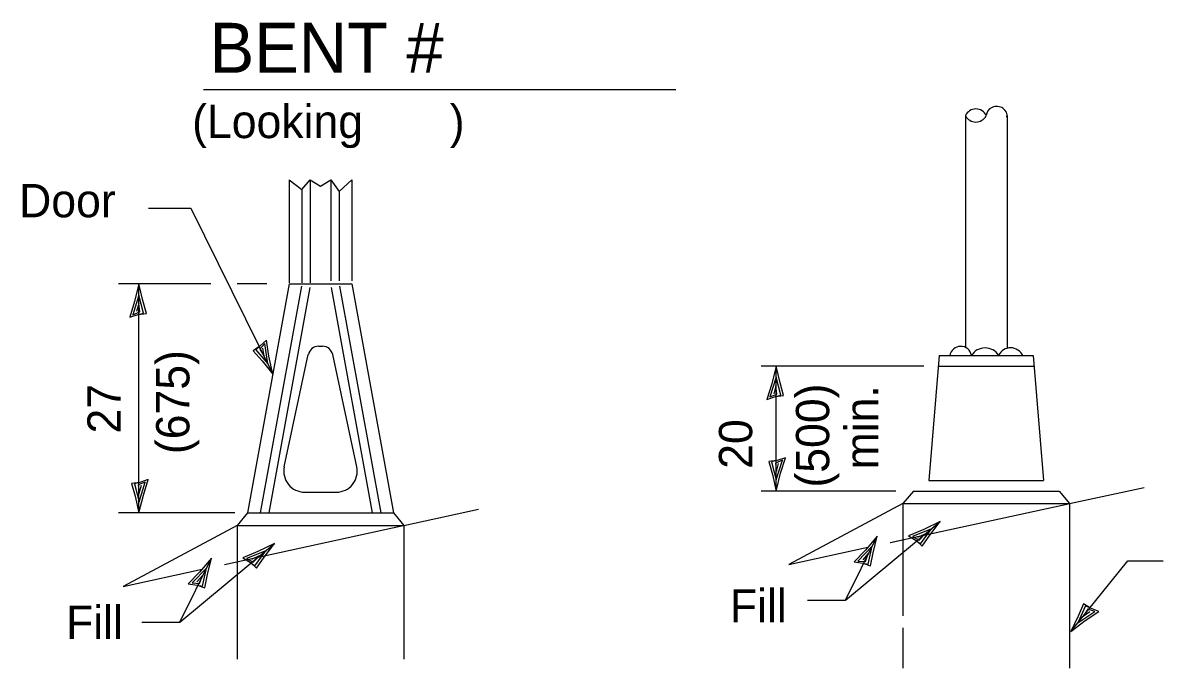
# Model space of a CAD drawing. Extents: x 2300559 to 2301239, y 780352 to 780792.
# Drawn here: x 2300692.6 to 2300774.8, y 780476 to 780522.5 of the extents above; entities that cross this region are included whole.
import ezdxf

# ---------------------------------------------------------------- set-up
doc = ezdxf.new("R2010")
doc.units = 0
for name, color, linetype in [('Design_EX_Roadway Dimensions', 7, 'Continuous'), ('Design_EX_Roadway Notes', 7, 'Continuous'), ('Lighting_EX_Foundation', 7, 'Continuous'), ('Sheets_General Details', 7, 'Continuous')]:
    doc.layers.add(name, color=color, linetype=linetype)

msp = doc.modelspace()

# ---------------------------------------------------------------- linework, layer by layer
at = {"layer": 'Design_EX_Roadway Dimensions'}
for p, q in [((2300706.171, 780503.685), (2300699.516, 780503.685)), ((2300700.995, 780487.185), (2300700.995, 780503.685)), ((2300710.213, 780503.685), (2300708.072, 780503.685)), ((2300757.519, 780497.764), (2300745.8, 780497.764)), ((2300746.895, 780488.764), (2300746.895, 780497.764)), ((2300755.505, 780488.764), (2300745.8, 780488.764)), ((2300707.89, 780487.185), (2300699.516, 780487.185))]:
    msp.add_line(p, q, dxfattribs=at)
for points in [[(2300700.938, 780501.482), (2300701.527, 780501.556), (2300701.272, 780502.486), (2300700.995, 780503.685), (2300700.68, 780502.406), (2300700.327, 780501.285), (2300700.938, 780501.482), (2300701.327, 780501.58), (2300700.992, 780502.879), (2300700.545, 780501.459), (2300701.047, 780501.669), (2300700.978, 780502.267), (2300700.821, 780501.692)], [(2300746.838, 780495.561), (2300747.427, 780495.636), (2300747.172, 780496.566), (2300746.895, 780497.764), (2300746.58, 780496.485), (2300746.227, 780495.364), (2300746.838, 780495.561), (2300747.227, 780495.66), (2300746.892, 780496.958), (2300746.445, 780495.538), (2300746.947, 780495.748), (2300746.878, 780496.346), (2300746.721, 780495.771)], [(2300746.951, 780490.968), (2300746.362, 780490.893), (2300746.617, 780489.963), (2300746.895, 780488.764), (2300747.209, 780490.044), (2300747.562, 780491.164), (2300746.951, 780490.968), (2300746.562, 780490.869), (2300746.897, 780489.571), (2300747.345, 780490.99), (2300746.842, 780490.78), (2300746.911, 780490.183), (2300747.069, 780490.758)], [(2300701.051, 780489.388), (2300700.462, 780489.314), (2300700.717, 780488.384), (2300700.995, 780487.185), (2300701.309, 780488.464), (2300701.662, 780489.585), (2300701.051, 780489.388), (2300700.662, 780489.29), (2300700.997, 780487.992), (2300701.445, 780489.411), (2300700.942, 780489.201), (2300701.011, 780488.604), (2300701.169, 780489.178)]]:
    msp.add_lwpolyline(points, dxfattribs=at)
at = {"layer": 'Design_EX_Roadway Notes'}
for p, q in [((2300701.677, 780509.126), (2300704.731, 780509.126)), ((2300704.731, 780509.126), (2300710.637, 780497.191)), ((2300751.883, 780480.908), (2300758.706, 780486.56)), ((2300703.926, 780479.329), (2300710.749, 780484.981)), ((2300751.883, 780480.908), (2300754.163, 780485.521)), ((2300703.926, 780479.329), (2300706.206, 780483.942)), ((2300768.106, 780478.648), (2300772.212, 780483.741)), ((2300772.212, 780483.741), (2300774.768, 780483.741)), ((2300749.154, 780480.908), (2300751.883, 780480.908)), ((2300701.197, 780479.329), (2300703.926, 780479.329))]:
    msp.add_line(p, q, dxfattribs=at)
for points in [[(2300709.71, 780499.19), (2300709.215, 780498.862), (2300709.857, 780498.142), (2300710.637, 780497.191), (2300710.351, 780498.477), (2300710.17, 780499.638), (2300709.71, 780499.19), (2300709.405, 780498.93), (2300710.281, 780497.914), (2300710.052, 780499.386), (2300709.696, 780498.974), (2300710.022, 780498.47), (2300709.908, 780499.054)], [(2300756.973, 780485.198), (2300757.407, 780484.791), (2300757.96, 780485.582), (2300758.706, 780486.56), (2300757.521, 780485.986), (2300756.432, 780485.542), (2300756.973, 780485.198), (2300757.297, 780484.962), (2300758.083, 780486.048), (2300756.705, 780485.486), (2300757.187, 780485.233), (2300757.603, 780485.668), (2300757.06, 780485.422)], [(2300709.017, 780483.619), (2300709.45, 780483.212), (2300710.003, 780484.003), (2300710.749, 780484.981), (2300709.564, 780484.407), (2300708.475, 780483.963), (2300709.017, 780483.619), (2300709.341, 780483.382), (2300710.127, 780484.468), (2300708.748, 780483.907), (2300709.23, 780483.654), (2300709.647, 780484.089), (2300709.103, 780483.843)], [(2300753.136, 780483.571), (2300753.697, 780483.376), (2300753.88, 780484.323), (2300754.163, 780485.521), (2300753.315, 780484.513), (2300752.501, 780483.664), (2300753.136, 780483.571), (2300753.528, 780483.487), (2300753.803, 780484.798), (2300752.773, 780483.724), (2300753.317, 780483.69), (2300753.52, 780484.257), (2300753.124, 780483.811)], [(2300705.179, 780481.992), (2300705.741, 780481.797), (2300705.923, 780482.744), (2300706.206, 780483.942), (2300705.358, 780482.934), (2300704.544, 780482.085), (2300705.179, 780481.992), (2300705.571, 780481.908), (2300705.846, 780483.219), (2300704.817, 780482.145), (2300705.36, 780482.11), (2300705.563, 780482.678), (2300705.167, 780482.232)], [(2300769.533, 780480.328), (2300769.027, 780480.64), (2300768.642, 780479.756), (2300768.106, 780478.648), (2300769.153, 780479.446), (2300770.131, 780480.098), (2300769.533, 780480.328), (2300769.168, 780480.495), (2300768.613, 780479.275), (2300769.853, 780480.099), (2300769.33, 780480.25), (2300769.009, 780479.742), (2300769.492, 780480.091)]]:
    msp.add_lwpolyline(points, dxfattribs=at)
at = {"layer": 'Lighting_EX_Foundation'}
for p, q in [((2300760.524, 780515.798), (2300760.524, 780515.623)), ((2300760.524, 780515.623), (2300760.524, 780499.106)), ((2300763.524, 780515.798), (2300763.524, 780515.623)), ((2300763.524, 780515.623), (2300763.524, 780499.041)), ((2300711.817, 780511.185), (2300711.817, 780503.752)), ((2300713.317, 780511.185), (2300713.317, 780503.752)), ((2300714.817, 780511.185), (2300714.817, 780503.901)), ((2300716.317, 780511.185), (2300716.317, 780503.901)), ((2300712.717, 780510.477), (2300712.717, 780503.752)), ((2300715.417, 780510.328), (2300715.417, 780503.901)), ((2300711.817, 780503.685), (2300708.817, 780487.185)), ((2300712.703, 780503.524), (2300709.731, 780487.185)), ((2300713.293, 780503.416), (2300710.343, 780487.185)), ((2300711.817, 780503.685), (2300716.317, 780503.685)), ((2300714.841, 780503.416), (2300717.792, 780487.185)), ((2300715.433, 780503.524), (2300718.404, 780487.185)), ((2300716.317, 780503.685), (2300719.317, 780487.185)), ((2300713.926, 780499.185), (2300714.211, 780499.185)), ((2300711.456, 780490.501), (2300713.191, 780498.592)), ((2300716.679, 780490.501), (2300714.946, 780498.592)), ((2300758.635, 780498.513), (2300757.899, 780489.513)), ((2300758.635, 780498.513), (2300765.413, 780498.513)), ((2300760.524, 780498.513), (2300760.524, 780498.513)), ((2300765.413, 780498.513), (2300766.149, 780489.513)), ((2300758.574, 780497.764), (2300765.474, 780497.764)), ((2300757.899, 780489.513), (2300766.149, 780489.513)), ((2300768.019, 780487.862), (2300773.403, 780489.031)), ((2300712.923, 780488.685), (2300715.212, 780488.685)), ((2300756.774, 780488.764), (2300756.024, 780487.864)), ((2300756.774, 780488.764), (2300767.274, 780488.764)), ((2300767.274, 780488.764), (2300768.024, 780487.864)), ((2300720.063, 780486.285), (2300725.447, 780487.453)), ((2300756.024, 780487.864), (2300747.799, 780483.477)), ((2300755.113, 780485.064), (2300768.033, 780487.864)), ((2300756.024, 780487.864), (2300768.033, 780487.864)), ((2300756.024, 780487.864), (2300756.024, 780479.779)), ((2300768.024, 780487.864), (2300768.024, 780476.008)), ((2300708.817, 780487.185), (2300708.067, 780486.285)), ((2300708.817, 780487.185), (2300719.317, 780487.185)), ((2300708.817, 780487.185), (2300719.317, 780487.185)), ((2300719.317, 780487.185), (2300720.067, 780486.285)), ((2300708.067, 780486.285), (2300699.843, 780481.898)), ((2300707.158, 780483.484), (2300720.024, 780486.285)), ((2300708.067, 780486.285), (2300720.024, 780486.285)), ((2300708.067, 780486.285), (2300708.067, 780476.656)), ((2300720.067, 780486.285), (2300720.067, 780476.656)), ((2300755.115, 780485.064), (2300758.058, 780485.704)), ((2300747.799, 780483.477), (2300753.504, 780484.713)), ((2300699.843, 780481.898), (2300705.547, 780483.136)), ((2300756.024, 780478.922), (2300756.024, 780476.008))]:
    msp.add_line(p, q, dxfattribs=at)
msp.add_lwpolyline([(2300711.817, 780511.185), (2300712.717, 780510.477), (2300713.317, 780511.185), (2300714.07, 780510.724), (2300714.817, 780511.185), (2300715.417, 780510.328), (2300716.317, 780511.185)], dxfattribs=at)
for centre, radius, start, end in [((2300761.274, 780515.461), 0.822, 24.11969, 155.88031), ((2300761.274, 780516.179), 0.842, 206.98849, 333.01151), ((2300713.926, 780498.435), 0.75, 90, 167.89308), ((2300714.212, 780498.435), 0.75, 12.09746, 90), ((2300760.18, 780498.394), 0.79, 9.98413, 171.33928), ((2300761.936, 780497.92), 1.153, 32.01704, 147.98296), ((2300763.777, 780498.119), 0.957, 24.32349, 154.48755), ((2300712.924, 780490.185), 1.5, 167.90524, 270), ((2300715.213, 780490.185), 1.5, 270, 12.09476)]:
    msp.add_arc(centre, radius, start, end, dxfattribs=at)
for start_param, end_param in [(2.964954, 6.283185), (2.881893, 2.884447)]:
    msp.add_ellipse((2300762.774, 780515.797), major_axis=(-0.75, 0), ratio=0.87768, start_param=start_param, end_param=end_param, dxfattribs=at)
at = {"layer": 'Sheets_General Details'}
msp.add_line((2300705.631, 780517.683), (2300739.674, 780517.683), dxfattribs=at)

# ---------------------------------------------------------------- texts
at = {"layer": 'Design_EX_Roadway Dimensions'}
for s, height, p in [('(675)', 2.4, (2300704.627, 780491.421)), (' 27', 2.3988, (2300699.679, 780492.015)), ('(500)', 2.4, (2300750.713, 780489.014)), ('min.', 2.3988, (2300754.243, 780490.324)), (' 20', 2.3988, (2300745.166, 780489.474))]:
    msp.add_text(s, height=height, rotation=90, dxfattribs=at).set_placement(p)
at = {"layer": 'Design_EX_Roadway Notes'}
for s, p in [('Door', (2300692.363, 780508.478)), ('Fill', (2300743.555, 780479.299)), ('Fill', (2300695.741, 780478.111))]:
    msp.add_text(s, height=2.3988, dxfattribs=at).set_placement(p)
at = {"layer": 'Sheets_General Details'}
for s, height, p in [('BENT #', 3.6, (2300706.083, 780518.881)), (' (Looking       )', 2.4, (2300703.932, 780514.177))]:
    msp.add_text(s, height=height, dxfattribs=at).set_placement(p)

doc.saveas('drawing.dxf')
